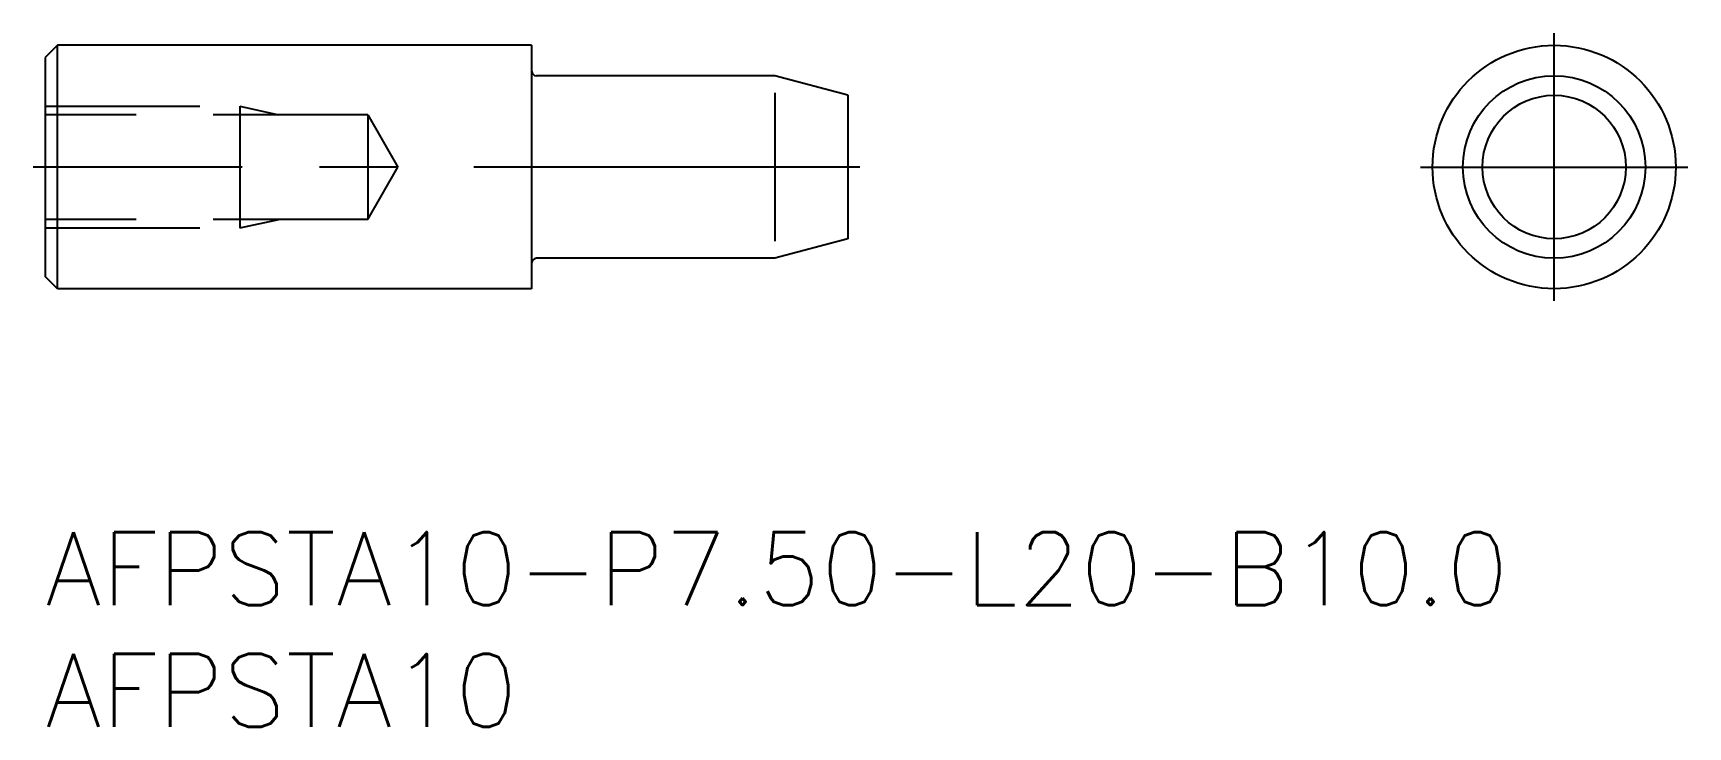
# Model space of a CAD drawing. Extents: x -0.5 to 67.5, y -8 to 20.5.
import ezdxf

# ---------------------------------------------------------------- set-up
doc = ezdxf.new("R2010")
doc.units = 0
doc.header["$LTSCALE"] = 0.5
doc.linetypes.add('CENTER', pattern=[50.8, 31.75, -6.35, 6.35, -6.35])
doc.linetypes.add('DASHED', pattern=[19.05, 12.7, -6.35])
for name, color, linetype in [('MSM_CENTER', 1, 'CENTER'), ('MSM_CONTINUOUS', 7, 'CONTINUOUS'), ('MSM_DASHED', 4, 'DASHED'), ('MSM_NARROW', 5, 'CONTINUOUS'), ('MSM_PART_NUMBER', 7, 'CONTINUOUS')]:
    doc.layers.add(name, color=color, linetype=linetype)
doc.styles.get("Standard").update_dxf_attribs({"font": 'txt.shx', "height": 1, "bigfont": 'bigfont.shx'})

# ---------------------------------------------------------------- blocks, each defined once
blk = doc.blocks.new('*U4')
at = {"layer": 'MSM_PART_NUMBER'}
blk.add_text('AFPSTA10-P7.50-L20-B10.0', height=3, dxfattribs=at).set_placement((0, -3))
blk = doc.blocks.new('*U5')
at = {"layer": 'MSM_PART_NUMBER'}
blk.add_text('AFPSTA10', height=3, dxfattribs=at).set_placement((0, -8))

msp = doc.modelspace()

# ---------------------------------------------------------------- linework, layer by layer
at = {"layer": 'MSM_CENTER'}
for p, q in [((62.044, 9.5), (62.044, 20.5)), ((33.5, 15), (-0.5, 15)), ((56.544, 15), (67.544, 15))]:
    msp.add_line(p, q, dxfattribs=at)
at = {"layer": 'MSM_CONTINUOUS'}
for p, q in [((0.5, 20), (0, 19.5)), ((20, 20), (0.5, 20)), ((0.5, 10), (0.5, 20)), ((20, 20), (20, 10)), ((0, 19.5), (0, 10.5)), ((30, 18.75), (20.2, 18.75)), ((33, 17.946), (30, 18.75)), ((33, 17.946), (33, 12.054)), ((33, 12.054), (30, 11.25)), ((30, 11.25), (20.2, 11.25)), ((0.5, 10), (0, 10.5)), ((20, 10), (0.5, 10))]:
    msp.add_line(p, q, dxfattribs=at)
for radius in [5, 3.75, 2.946]:
    msp.add_circle((62.044, 15), radius, dxfattribs=at)
for centre, start, end in [((20.2, 18.95), 180, 270), ((20.2, 11.05), 90, 180)]:
    msp.add_arc(centre, 0.2, start, end, dxfattribs=at)
at = {"layer": 'MSM_DASHED'}
for p, q in [((0, 17.5), (8, 17.5)), ((13.259, 17.15), (0, 17.15)), ((8, 17.5), (9.6, 17.15)), ((8, 17.5), (8, 12.5)), ((13.259, 17.15), (14.5, 15)), ((13.259, 17.15), (13.259, 12.85)), ((13.259, 12.85), (14.5, 15)), ((13.259, 12.85), (0, 12.85)), ((0, 12.5), (8, 12.5)), ((8, 12.5), (9.6, 12.85))]:
    msp.add_line(p, q, dxfattribs=at)
at = {"layer": 'MSM_NARROW'}
msp.add_line((30, 18.05), (30, 11.95), dxfattribs=at)

# ---------------------------------------------------------------- block references
at = {"layer": 'MSM_CONTINUOUS'}
for name in ['*U4', '*U5']:
    msp.add_blockref(name, (0, 0), dxfattribs=at)

doc.saveas('drawing.dxf')
